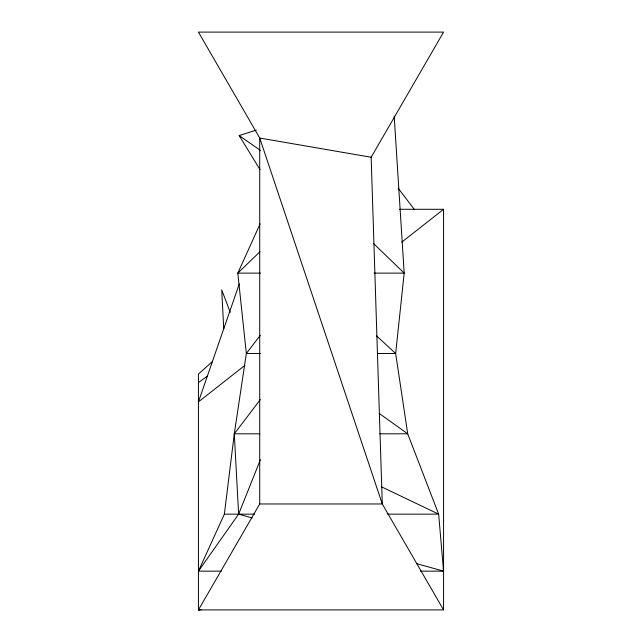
<?xml version="1.0" encoding="UTF-8"?>
<svg xmlns="http://www.w3.org/2000/svg" width="642" height="642" viewBox="0 0 642 642"><rect width="100%" height="100%" fill="white"/><g stroke="black" fill="none" stroke-linecap="round" stroke-linejoin="round"><path stroke-width="0.96" d="M221.45 571.147L198.434 571.147L224.363 514.154L234.29 433.807L246.343 353.469L237.805 273.123L260.13 223.825M239.281 283.916L198.434 401.892L244.939 365.354M260.427 459.664L238.623 514.154L198.434 571.147M201.428 609.603L198.434 609.9L259.721 503.97L382.279 503.97L371.156 157.258L443.566 32.1L198.434 32.1L259.721 138.03L382.279 503.97L443.566 609.9L198.434 609.9L198.434 374.069L212.582 361.398M252.097 517.893L238.623 514.154L234.29 433.807L260.291 399.605M260.267 335.349L246.343 353.469L260.347 353.469M260.034 251.656L237.805 273.123L260.58 273.123M401.788 242.114L443.566 209.292L443.566 609.9M198.434 382.632L207.286 376.14M260.074 169.721L239.169 135.55L256.31 130.125M198.434 609.9L200.416 609.587M399.525 209.292L443.566 209.292M374.174 273.123L404.195 273.123L394.18 116.106M377.608 353.469L395.657 353.469L407.71 433.807L438.647 514.154L443.566 571.147L420.55 571.147M234.29 433.807L259.922 433.807M379.719 433.807L407.71 433.807L379.213 413.432M224.363 514.154L254.625 514.154M387.64 514.154L438.647 514.154L381.781 486.941M371.156 157.258L259.721 138.03L259.721 503.97M416.626 563.652L443.566 571.147L443.269 568.154M239.169 135.55L260.443 150.437M376.533 335.91L395.657 353.469L404.195 273.123L373.355 243.342M398.096 188.122L414.467 209.613M230.253 312.333L221.731 289.879L223.729 328.937"/></g></svg>
